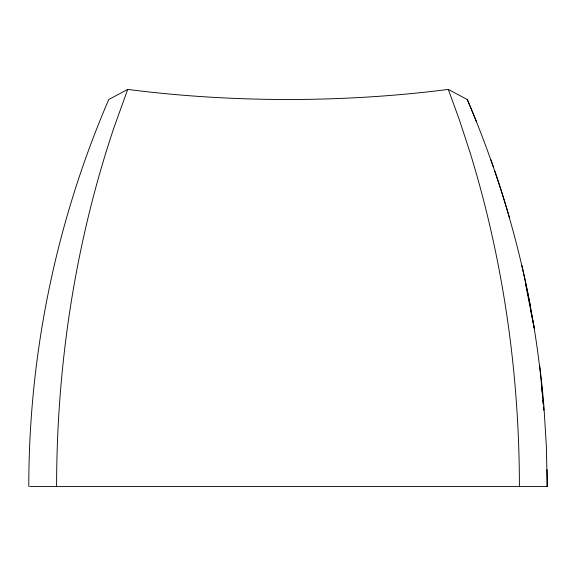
<?xml version="1.0" encoding="UTF-8"?>
<svg xmlns="http://www.w3.org/2000/svg" width="576" height="576" viewBox="0 0 576 576"><rect width="100%" height="100%" fill="white"/><g stroke="black" fill="none" stroke-linecap="round" stroke-linejoin="round"><path stroke-width="0.86" d="M28.8 486.583C28.75 353.88 56.246 221.357 108.77 99.504L127.706 89.417A609.559 286.546 0 0 0 448.294 89.417L467.23 99.504A976.759 976.759 0 0 1 476.539 121.824M127.706 89.417L114.17 127.044A834.631 590.17 90 0 0 56.606 486.583M29.916 486.583L547.2 486.583A976.759 976.759 0 0 0 547.049 469.57M467.23 99.504C508.565 196.294 535.356 299.614 543.276 404.662M448.294 89.417L459.396 119.909L470.138 152.77A834.631 590.17 90 0 1 519.394 486.583M525.442 283.565L534.254 328.082L530.424 308.635M541.418 384.516L542.146 392.414M542.304 394.171L542.628 397.685M542.873 400.313L543.11 402.948M543.96 407.066L546.386 446.796L547.2 486.583M490.831 159.574A976.759 976.759 0 0 1 493.502 167.191M494.669 170.582A976.759 976.759 0 0 1 509.429 217.584M521.813 265.334A976.759 976.759 0 0 1 530.626 307.411M539.712 365.897A976.759 976.759 0 0 1 543.946 406.872M543.758 409.968L543.434 406.433L543.758 409.968"/></g></svg>
